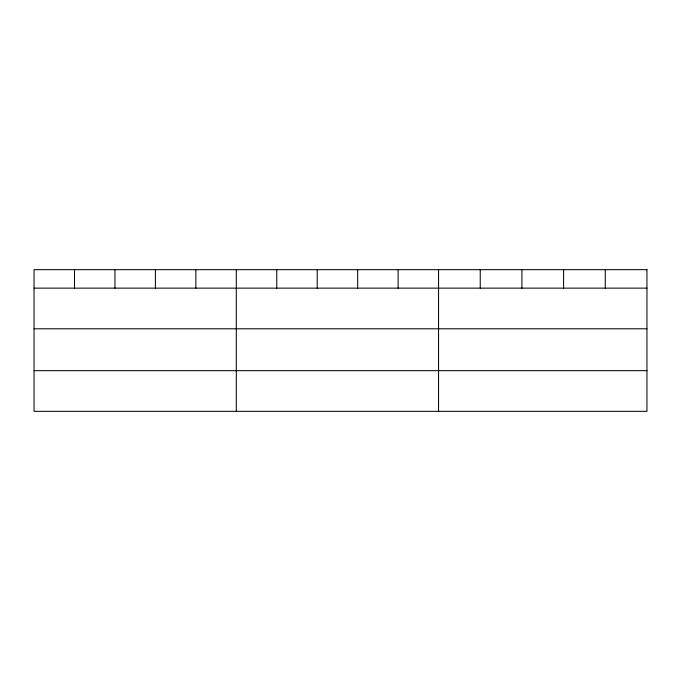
<?xml version="1.0" encoding="UTF-8"?>
<svg xmlns="http://www.w3.org/2000/svg" width="681" height="681" viewBox="0 0 681 681"><rect width="100%" height="100%" fill="white"/><g stroke="black" fill="none" stroke-linecap="round" stroke-linejoin="round"><path stroke-width="1.02" d="M34.05 288.14L646.95 288.14M34.05 328.795L646.95 328.795M34.05 370.677L646.95 370.677M605.273 269.667L605.273 288.14M563.596 269.667L563.596 288.14M521.918 269.667L521.918 288.14M480.241 269.667L480.241 288.14M438.564 269.667L438.564 411.333M398.113 269.667L398.113 288.14M357.661 269.667L357.661 288.14M317.21 269.667L317.21 288.14M276.758 269.667L276.758 288.14M236.307 269.667L236.307 411.333M195.856 269.667L195.856 288.14M155.404 269.667L155.404 288.14M114.953 269.667L114.953 288.14M74.501 269.667L74.501 288.14M646.95 269.667L34.05 269.667L34.05 411.333L646.95 411.333L646.95 269.667"/></g></svg>
